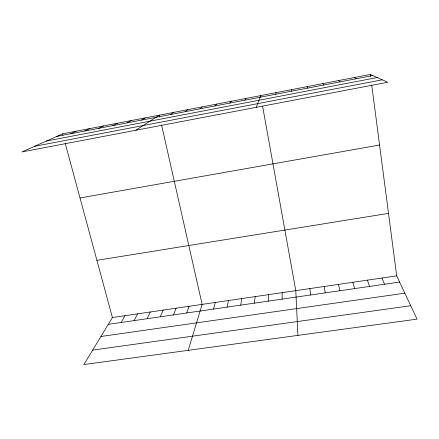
<?xml version="1.0" encoding="UTF-8"?>
<svg xmlns="http://www.w3.org/2000/svg" width="439" height="439" viewBox="0 0 439 439"><rect width="100%" height="100%" fill="white"/><g stroke="black" fill="none" stroke-linecap="round" stroke-linejoin="round"><path stroke-width="0.66" d="M282.123 299.118L282.156 292.654M268.234 301.132L268.613 294.64M254.439 303.135L255.152 296.616M275.818 94.231L276.027 92.64M240.731 305.127L241.768 298.575M227.106 307.102L228.478 300.528M213.573 309.067L215.264 302.466M188.21 350.333L202.127 304.392L161.536 124.835M186.751 312.963L189.077 306.307M256.239 107.319L260.7 95.603L260.936 96.931M173.471 314.889L176.105 308.205M160.268 316.804L163.209 310.099M147.147 318.709L150.39 311.975M134.114 320.602L137.654 313.847M121.153 322.484L124.994 315.701M244.885 100.185L245.922 98.451M65.126 143.01L112.406 317.551L83.882 364.557L417.05 319.137L396.691 275.857L371.718 84.968M229.811 103.094L231.249 101.283M214.841 105.975L216.674 104.098M199.975 108.839L202.192 106.891M185.214 111.682L187.815 109.668M170.557 114.502L173.531 112.422M135.827 130.251L159.346 115.161L159.785 117.092M141.539 120.094L145.254 117.877M127.178 122.86L131.256 120.582M112.916 125.609L117.35 123.266M98.748 128.336L103.538 125.927M84.678 131.047L89.814 128.578M70.701 133.736L76.183 131.206M62.64 133.824L21.95 151.943L387.747 82.274L370.34 74.443L62.64 133.824L62.996 135.135M56.823 136.414L372.799 75.546M46.391 141.056L377.233 77.544M34.588 146.313L382.287 79.816M80.013 197.956L379.576 145.029M96.909 260.322L388.52 213.381M112.406 317.551L396.691 275.857M108.279 324.355L399.611 282.063M100.915 336.488L404.84 293.175M92.651 350.108L410.745 305.731M354.339 77.533L356.336 78.718M338.453 80.595L339.995 81.868M322.676 83.64L323.773 84.99M307.015 86.664L307.673 88.096M381.99 278.013L384.526 284.252M367.388 280.153L369.539 286.426M352.879 282.282L354.652 288.588M338.469 284.395L339.868 290.733M262.615 106.254L295.787 290.656L297.927 335.38M324.152 286.497L325.178 292.868M291.469 89.666L291.688 91.175M370.34 74.443L370.598 76.413M309.923 288.582L310.587 294.986"/></g></svg>
